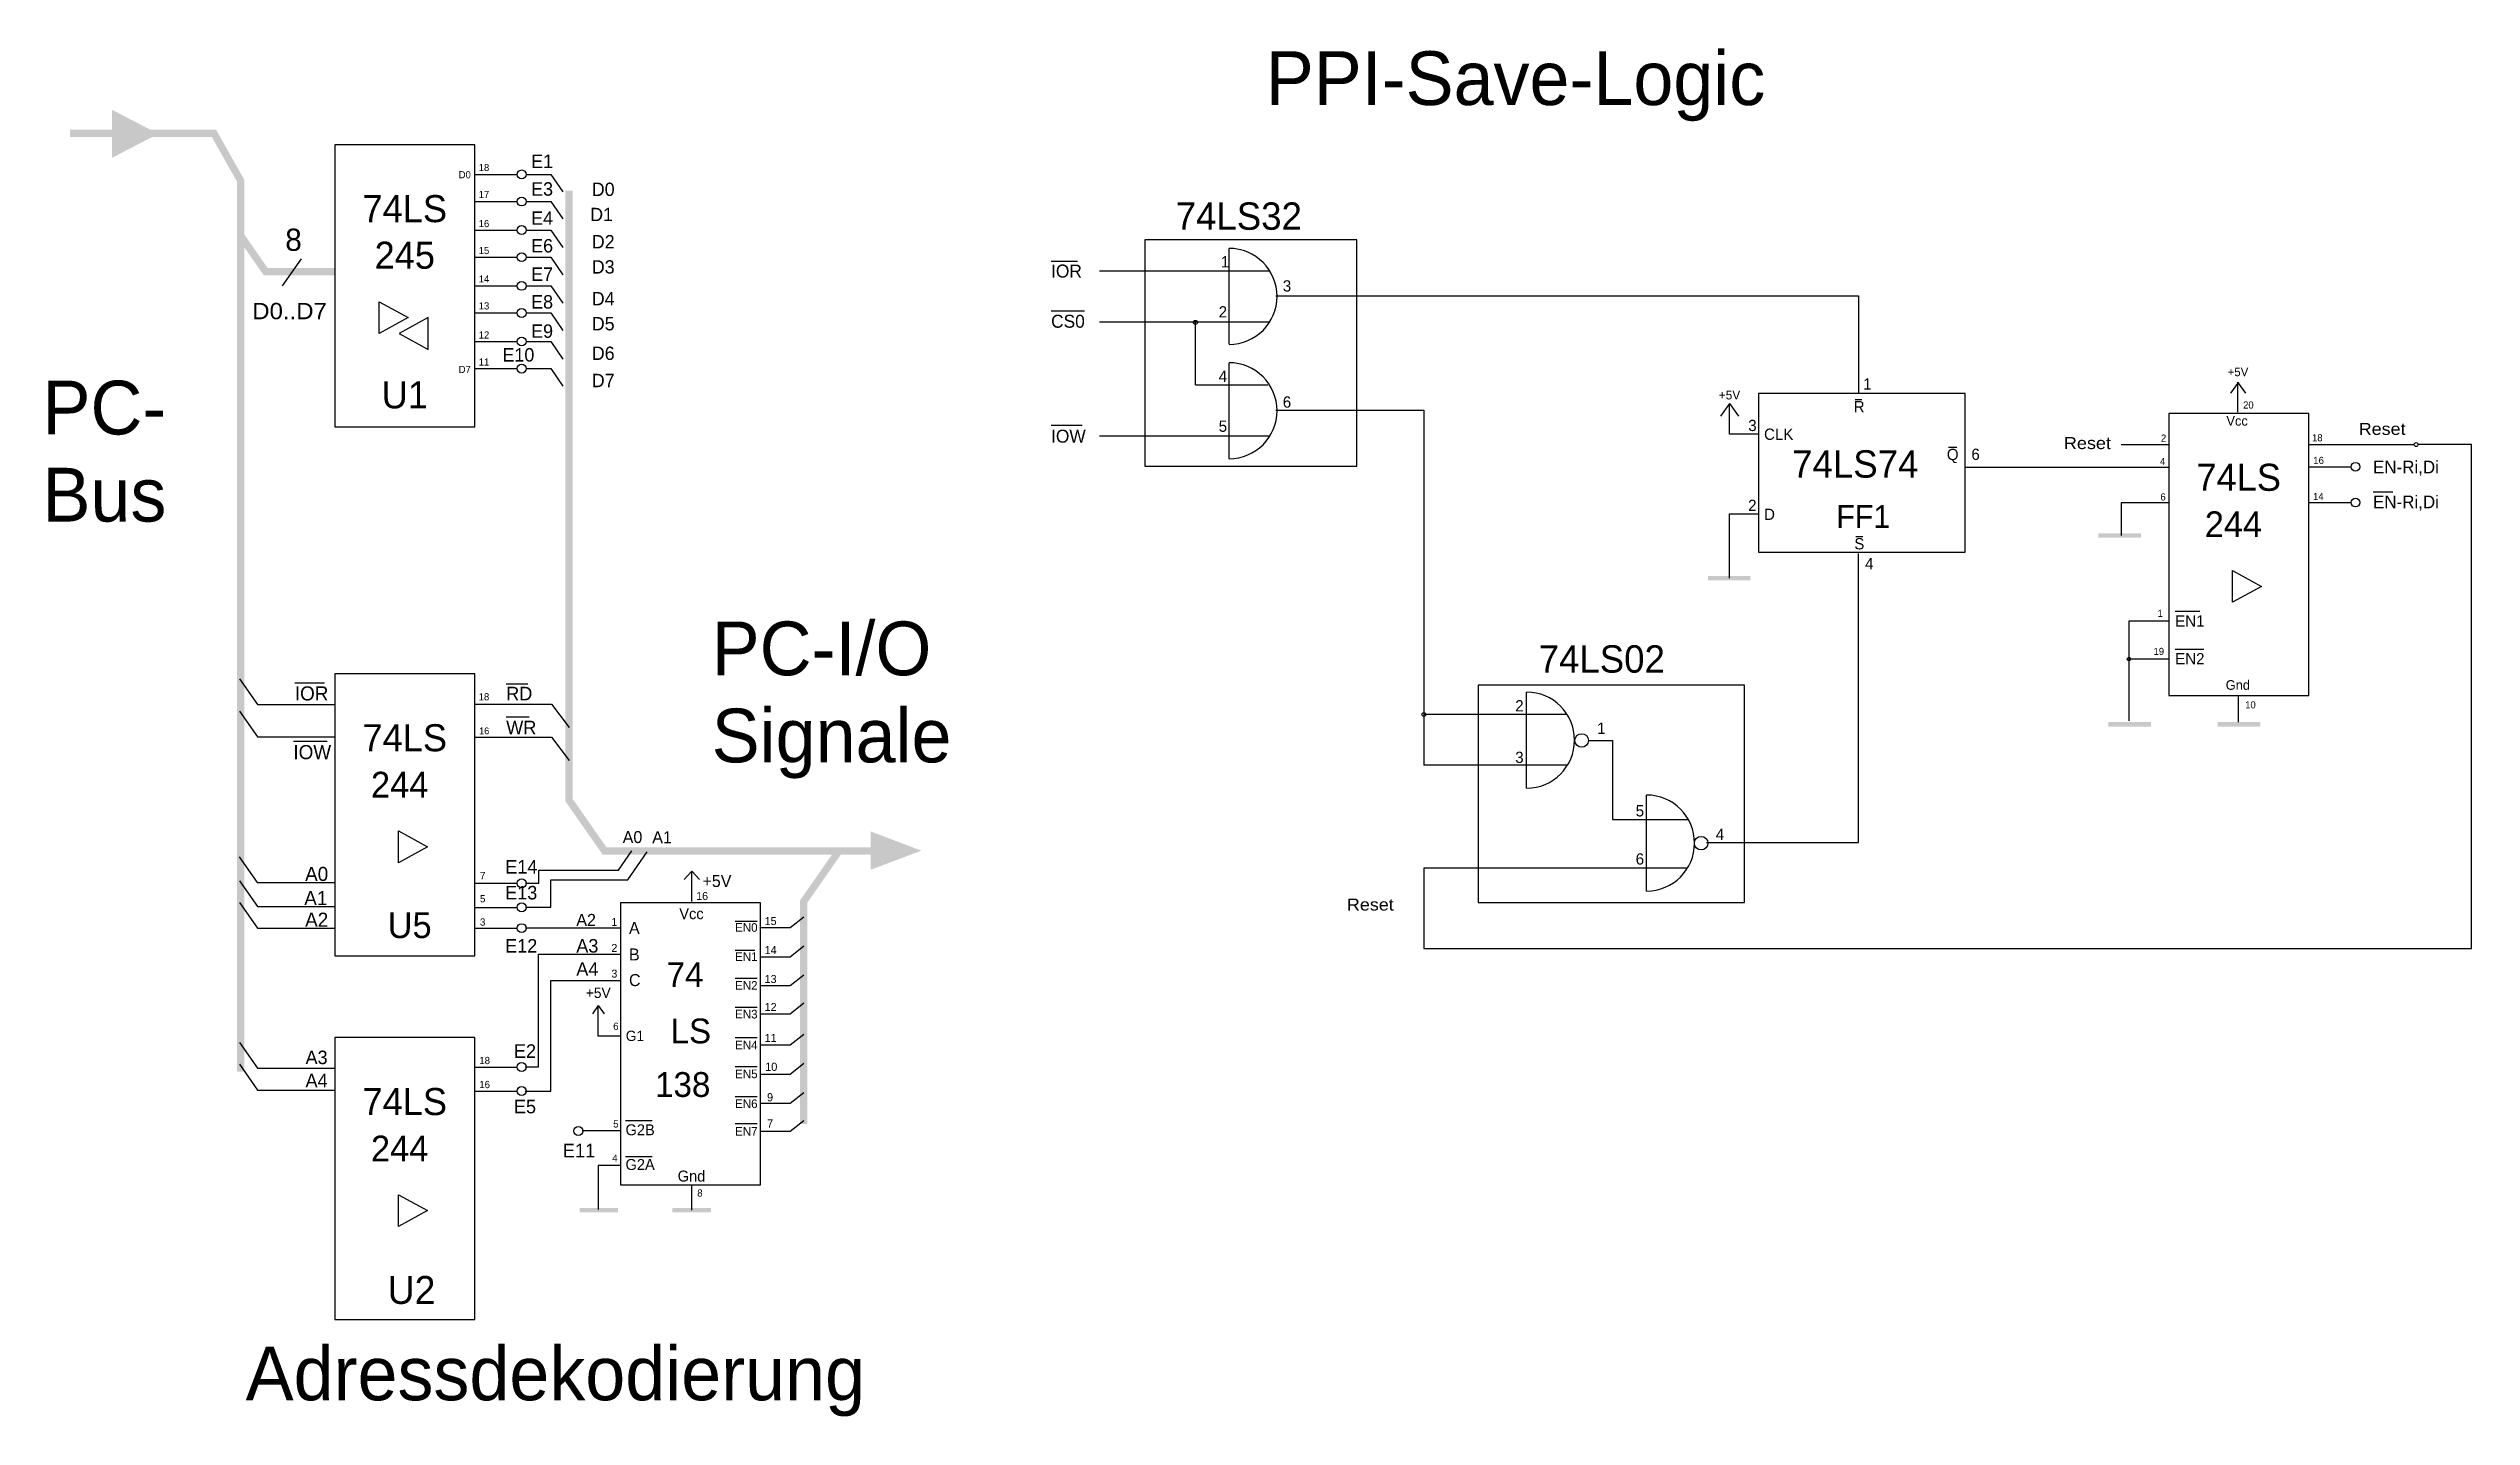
# Model space of a CAD drawing. Extents: x -10.2 to 6.4, y 1.4 to 10.8.
import ezdxf
from ezdxf.enums import TextEntityAlignment as Align

# ---------------------------------------------------------------- set-up
doc = ezdxf.new("R2010")
doc.units = 0
doc.layers.get('0').update_dxf_attribs({"linetype": 'CONTINUOUS'})

# ---------------------------------------------------------------- blocks, each defined once
blk = doc.blocks.new('RECTANG')
at = {"color": 0}
for p, q in [((1, 1), (0, 1)), ((0, 1), (0, 0)), ((1, 0), (1, 1)), ((0, 0), (1, 0))]:
    blk.add_line(p, q, dxfattribs=at)

msp = doc.modelspace()

# ---------------------------------------------------------------- linework, layer by layer
at = {"color": 0}
for p, q in [((-7.249, 9.92), (-6.96, 9.92)), ((-6.9, 9.92), (-6.732, 9.92)), ((-6.732, 9.92), (-6.649, 9.801)), ((-7.249, 9.735), (-6.96, 9.735)), ((-6.9, 9.735), (-6.732, 9.735)), ((-6.732, 9.735), (-6.649, 9.616)), ((-7.249, 9.54), (-6.96, 9.54)), ((-6.9, 9.54), (-6.732, 9.54)), ((-6.732, 9.54), (-6.649, 9.42)), ((-8.436, 9.344), (-8.566, 9.159)), ((-7.249, 9.355), (-6.96, 9.355)), ((-6.9, 9.355), (-6.732, 9.355)), ((-6.732, 9.355), (-6.649, 9.235)), ((-3.313, 9.327), (-3.132, 9.327)), ((-2.097, 8.76), (-2.097, 9.415)), ((-7.249, 9.159), (-6.96, 9.159)), ((-6.9, 9.159), (-6.732, 9.159)), ((-6.732, 9.159), (-6.649, 9.04)), ((-1.817, 9.26), (-2.983, 9.26)), ((-7.904, 8.833), (-7.904, 9.051)), ((-7.904, 9.051), (-7.706, 8.942)), ((-7.706, 8.942), (-7.904, 8.833)), ((-7.569, 8.942), (-7.767, 8.833)), ((-7.569, 8.724), (-7.569, 8.942)), ((-7.249, 8.974), (-6.96, 8.974)), ((-6.9, 8.974), (-6.732, 8.974)), ((-6.732, 8.974), (-6.649, 8.855)), ((-3.313, 8.988), (-3.086, 8.988)), ((-1.778, 9.092), (2.204, 9.092)), ((2.204, 9.092), (2.204, 8.427)), ((-7.767, 8.833), (-7.569, 8.724)), ((-7.249, 8.779), (-6.96, 8.779)), ((-6.9, 8.779), (-6.732, 8.779)), ((-6.732, 8.779), (-6.649, 8.659)), ((-1.817, 8.911), (-2.983, 8.911)), ((-2.326, 8.482), (-2.326, 8.911)), ((-2.097, 7.978), (-2.097, 8.634)), ((-7.249, 8.594), (-6.96, 8.594)), ((-6.9, 8.594), (-6.732, 8.594)), ((-6.732, 8.594), (-6.649, 8.474)), ((-2.326, 8.482), (-1.832, 8.482)), ((4.8, 8.502), (4.746, 8.425)), ((4.793, 8.502), (4.847, 8.425)), ((4.796, 8.297), (4.796, 8.502)), ((-1.778, 8.31), (-0.766, 8.31)), ((-0.766, 8.31), (-0.766, 5.885)), ((1.322, 8.356), (1.261, 8.269)), ((1.322, 8.147), (1.322, 8.356)), ((1.322, 8.356), (1.384, 8.269)), ((2.18, 8.383), (2.227, 8.383)), ((-3.313, 8.207), (-3.101, 8.207)), ((-1.817, 8.133), (-2.983, 8.133)), ((1.521, 8.147), (1.322, 8.147)), ((2.819, 8.057), (2.875, 8.057)), ((3.998, 8.075), (4.323, 8.075)), ((5.28, 8.075), (6, 8.075)), ((6.392, 8.075), (6.026, 8.075)), ((6.392, 4.633), (6.392, 8.075)), ((2.933, 7.92), (4.326, 7.92)), ((5.28, 7.923), (5.569, 7.923)), ((4.322, 7.677), (3.999, 7.677)), ((3.999, 7.677), (3.999, 7.453)), ((5.28, 7.679), (5.569, 7.679)), ((5.719, 7.753), (5.854, 7.753)), ((1.322, 7.162), (1.322, 7.601)), ((1.322, 7.601), (1.521, 7.601)), ((2.185, 7.446), (2.233, 7.446)), ((2.204, 5.357), (2.204, 7.332)), ((4.758, 7.215), (4.956, 7.106)), ((4.758, 6.998), (4.758, 7.215)), ((4.956, 7.106), (4.758, 6.998)), ((4.32, 6.869), (4.051, 6.869)), ((4.051, 6.869), (4.051, 6.187)), ((4.367, 6.936), (4.535, 6.936)), ((4.367, 6.677), (4.562, 6.677)), ((-8.859, 6.475), (-8.736, 6.3)), ((4.32, 6.61), (4.051, 6.61)), ((-8.736, 6.3), (-8.206, 6.3)), ((-8.481, 6.447), (-8.278, 6.447)), ((-7.249, 6.301), (-6.726, 6.301)), ((-7.036, 6.44), (-6.888, 6.44)), ((-6.726, 6.301), (-6.606, 6.143)), ((-0.065, 5.728), (-0.065, 6.384)), ((4.797, 6.364), (4.797, 6.179)), ((-8.859, 6.254), (-8.736, 6.078)), ((-7.036, 6.215), (-6.879, 6.215)), ((0.211, 6.231), (-0.766, 6.231)), ((-8.736, 6.078), (-8.206, 6.078)), ((-8.489, 6.049), (-8.259, 6.049)), ((-7.249, 6.077), (-6.726, 6.077)), ((-6.726, 6.077), (-6.606, 5.918)), ((0.359, 6.054), (0.523, 6.054)), ((0.523, 6.054), (0.523, 5.515)), ((0.211, 5.885), (-0.766, 5.885)), ((0.755, 5.025), (0.755, 5.681)), ((0.523, 5.515), (1.034, 5.515)), ((-7.771, 5.436), (-7.573, 5.327)), ((-7.771, 5.219), (-7.771, 5.436)), ((-7.573, 5.327), (-7.771, 5.219)), ((-6.268, 5.169), (-6.178, 5.299)), ((1.164, 5.357), (2.204, 5.357)), ((-8.861, 5.258), (-8.738, 5.083)), ((-6.813, 5.08), (-6.813, 5.169)), ((-6.813, 5.169), (-6.268, 5.169)), ((-6.206, 5.101), (-6.072, 5.292)), ((-5.768, 5.16), (-5.821, 5.104)), ((-5.768, 4.953), (-5.768, 5.16)), ((-5.768, 5.16), (-5.716, 5.104)), ((1.034, 5.181), (-0.767, 5.181)), ((-0.766, 5.181), (-0.766, 4.633)), ((-8.859, 5.096), (-8.736, 4.92)), ((-8.738, 5.083), (-8.208, 5.083)), ((-7.249, 5.078), (-6.96, 5.078)), ((-6.904, 5.08), (-6.813, 5.08)), ((-6.732, 4.916), (-6.732, 5.101)), ((-6.732, 5.101), (-6.206, 5.101)), ((-8.859, 4.947), (-8.736, 4.772)), ((-8.736, 4.92), (-8.206, 4.92)), ((-7.249, 4.914), (-6.96, 4.914)), ((-6.904, 4.916), (-6.732, 4.916)), ((-5.472, 4.82), (-5.322, 4.82)), ((-5.096, 4.776), (-5.003, 4.85)), ((-8.736, 4.772), (-8.206, 4.772)), ((-7.249, 4.772), (-6.96, 4.772)), ((-6.904, 4.773), (-6.254, 4.773)), ((-5.302, 4.776), (-5.096, 4.776)), ((-5.096, 4.577), (-5.003, 4.651)), ((-6.816, 3.825), (-6.816, 4.593)), ((-6.816, 4.593), (-6.256, 4.593)), ((-5.472, 4.622), (-5.338, 4.622)), ((-5.302, 4.577), (-5.096, 4.577)), ((-0.766, 4.633), (6.392, 4.633)), ((-6.73, 3.659), (-6.73, 4.415)), ((-6.73, 4.415), (-6.256, 4.415)), ((-5.472, 4.43), (-5.322, 4.43)), ((-5.302, 4.379), (-5.096, 4.379)), ((-5.096, 4.379), (-5.003, 4.452)), ((-6.407, 4.244), (-6.447, 4.186)), ((-6.407, 4.033), (-6.407, 4.244)), ((-6.407, 4.244), (-6.366, 4.186)), ((-5.472, 4.232), (-5.322, 4.232)), ((-5.302, 4.187), (-5.096, 4.187)), ((-5.096, 4.187), (-5.003, 4.261)), ((-8.859, 3.991), (-8.736, 3.815)), ((-6.255, 4.033), (-6.407, 4.033)), ((-5.472, 4.026), (-5.322, 4.026)), ((-5.302, 3.974), (-5.096, 3.974)), ((-5.096, 3.974), (-5.003, 4.048)), ((-8.859, 3.842), (-8.736, 3.666)), ((-8.736, 3.815), (-8.206, 3.815)), ((-7.249, 3.823), (-6.96, 3.823)), ((-6.906, 3.825), (-6.816, 3.825)), ((-5.472, 3.827), (-5.322, 3.827)), ((-5.096, 3.775), (-5.003, 3.849)), ((-8.736, 3.666), (-8.206, 3.666)), ((-7.249, 3.659), (-6.96, 3.659)), ((-6.906, 3.659), (-6.73, 3.659)), ((-5.302, 3.775), (-5.096, 3.775)), ((-5.096, 3.577), (-5.003, 3.65)), ((-5.472, 3.621), (-5.322, 3.621)), ((-5.302, 3.577), (-5.096, 3.577)), ((-6.255, 3.387), (-6.518, 3.387)), ((-6.221, 3.457), (-6.038, 3.457)), ((-5.472, 3.437), (-5.322, 3.437)), ((-5.302, 3.385), (-5.096, 3.385)), ((-5.096, 3.385), (-5.003, 3.459)), ((-6.255, 3.151), (-6.407, 3.151)), ((-6.407, 3.151), (-6.407, 2.851)), ((-6.221, 3.213), (-6.038, 3.213)), ((-5.768, 2.845), (-5.768, 3.014)), ((-7.771, 2.734), (-7.771, 2.951)), ((-7.771, 2.951), (-7.573, 2.843)), ((-7.573, 2.843), (-7.771, 2.734))]:
    msp.add_line(p, q, dxfattribs=at)
for centre, radius in [((-6.93, 9.92), 0.0304), ((-6.93, 9.735), 0.0304), ((-6.93, 9.54), 0.0304), ((-6.93, 9.355), 0.0304), ((-6.93, 9.159), 0.0304), ((-6.93, 8.974), 0.0304), ((-6.93, 8.779), 0.0304), ((-2.327, 8.91), 0.0134), ((-6.93, 8.594), 0.0304), ((5.599, 7.923), 0.0304), ((6.013, 8.075), 0.0134), ((5.599, 7.679), 0.0304), ((4.051, 6.61), 0.0117), ((-0.766, 6.231), 0.0134), ((0.312, 6.054), 0.0462), ((1.128, 5.352), 0.0462), ((-6.93, 5.078), 0.0304), ((-6.93, 4.914), 0.0304), ((-6.93, 4.772), 0.0304), ((-6.93, 3.823), 0.0304), ((-6.93, 3.659), 0.0304), ((-6.543, 3.386), 0.0304)]:
    msp.add_circle(centre, radius, dxfattribs=at)
for centre in [(-2.097, 9.087), (-2.097, 8.306), (-0.065, 6.056), (0.755, 5.353)]:
    msp.add_arc(centre, 0.328, 270, 90, dxfattribs=at)
for points in [[(-9.73, 10.21), (-9.73, 10.362), (-9.437, 10.21)], [(-9.73, 10.185), (-9.73, 10.033), (-9.437, 10.185)], [(-4.547, 5.301), (-4.547, 5.433), (-4.199, 5.301)], [(-4.547, 5.301), (-4.547, 5.17), (-4.199, 5.301)]]:
    msp.add_solid(points, dxfattribs=at)
for points in [[(-9.047, 10.175), (-9.018, 10.225), (-10.016, 10.175), (-10.016, 10.225)], [(-8.868, 9.858), (-8.825, 9.883), (-9.047, 10.175), (-9.018, 10.225)], [(-8.826, 9.884), (-8.876, 9.884), (-8.826, 3.791), (-8.876, 3.791)], [(-6.583, 9.81), (-6.633, 9.81), (-6.583, 5.656), (-6.633, 5.64)], [(-8.693, 9.232), (-8.667, 9.282), (-8.867, 9.482), (-8.826, 9.511)], [(-8.208, 9.232), (-8.208, 9.282), (-8.693, 9.232), (-8.667, 9.282)], [(3.842, 7.468), (3.842, 7.438), (4.133, 7.468), (4.133, 7.438)], [(1.465, 7.177), (1.465, 7.147), (1.174, 7.177), (1.174, 7.147)], [(3.91, 6.179), (3.91, 6.149), (4.201, 6.179), (4.201, 6.149)], [(4.657, 6.179), (4.657, 6.149), (4.948, 6.179), (4.948, 6.149)], [(-6.583, 5.656), (-6.633, 5.64), (-6.351, 5.324), (-6.377, 5.274)], [(-6.351, 5.324), (-6.377, 5.274), (-4.546, 5.324), (-4.52, 5.274)], [(-4.747, 5.278), (-4.788, 5.306), (-4.979, 4.945), (-5.029, 4.961)], [(-4.979, 4.945), (-5.029, 4.961), (-4.979, 3.435), (-5.029, 3.435)], [(-6.535, 2.86), (-6.535, 2.83), (-6.272, 2.86), (-6.272, 2.83)], [(-5.9, 2.86), (-5.9, 2.83), (-5.637, 2.86), (-5.637, 2.83)]]:
    msp.add_trace(points, dxfattribs=at)

# ---------------------------------------------------------------- block references
for p, xscale, yscale, zscale in [((-8.206, 8.197), 0.956627966879279, 1.92625376074117, 0.956627966879279), ((-2.673, 7.927), 1.448877860435386, 1.547305839030045, 1.448877860435386), ((1.521, 7.34), 1.411056346570379, 1.083812706621196, 1.411056346570379), ((4.323, 6.362), 0.956627966879279, 1.92625376074117, 0.956627966879279), ((-8.206, 4.583), 0.956627966879279, 1.92625376074117, 0.956627966879279), ((-0.396, 4.946), 1.82016877454902, 1.486295025795483, 1.82016877454902), ((-6.256, 3.018), 0.956627966879279, 1.92625376074117, 0.956627966879279), ((-8.206, 2.098), 0.956627966879279, 1.92625376074117, 0.956627966879279)]:
    msp.add_blockref('RECTANG', p, dxfattribs=dict(at, xscale=xscale, yscale=yscale, zscale=zscale))

# ---------------------------------------------------------------- texts
for s, height, p in [('PPI-Save-Logic', 0.36726, (-1.846, 10.394)), ('18', 0.0486, (-7.224, 9.943)), ('E1', 0.0918, (-6.866, 9.964)), ('17', 0.0486, (-7.224, 9.759)), ('E3', 0.0918, (-6.866, 9.775)), ('D0', 0.0911, (-6.451, 9.773)), ('16', 0.0486, (-7.224, 9.56)), ('E4', 0.0918, (-6.866, 9.576)), ('D1', 0.0911, (-6.462, 9.601)), ('74LS32', 0.1871, (-2.462, 9.542)), ('E6', 0.0918, (-6.866, 9.387)), ('D2', 0.0911, (-6.451, 9.415)), ('15', 0.0486, (-7.224, 9.376)), ('E7', 0.0918, (-6.866, 9.193)), ('D3', 0.0911, (-6.451, 9.243)), ('IOR', 0.0884, (-3.313, 9.216)), ('1', 0.077, (-2.153, 9.285)), ('14', 0.0486, (-7.224, 9.182)), ('D4', 0.0911, (-6.451, 9.026)), ('3', 0.077, (-1.73, 9.12)), ('13', 0.0486, (-7.224, 8.998)), ('E8', 0.0918, (-6.866, 9.004)), ('D5', 0.0911, (-6.451, 8.855)), ('CS0', 0.0884, (-3.313, 8.873)), ('2', 0.077, (-2.168, 8.943)), ('12', 0.0486, (-7.224, 8.799)), ('E9', 0.0918, (-6.866, 8.804)), ('11', 0.0486, (-7.224, 8.615)), ('E10', 0.0918, (-7.062, 8.642)), ('D6', 0.0911, (-6.451, 8.653)), ('PC-', 0.3673, (-10.204, 8.144)), ('D7', 0.0911, (-6.451, 8.467)), ('4', 0.077, (-2.168, 8.503)), ('1', 0.077, (2.235, 8.45)), ('6', 0.077, (-1.73, 8.327)), ('20', 0.0485, (4.831, 8.321)), ('IOW', 0.0884, (-3.313, 8.088)), ('5', 0.077, (-2.168, 8.162)), ('3', 0.077, (1.45, 8.167)), ('CLK', 0.077, (1.558, 8.107)), ('2', 0.0485, (4.27, 8.095)), ('18', 0.0485, (5.302, 8.097)), ('74LS74', 0.1871, (1.75, 7.849)), ('6', 0.077, (2.975, 7.97)), ('4', 0.0485, (4.263, 7.935)), ('16', 0.0494, (5.31, 7.942)), ('EN-Ri,Di', 0.0865, (5.719, 7.878)), ('Bus', 0.3673, (-10.204, 7.549)), ('D', 0.077, (1.558, 7.56)), ('6', 0.0485, (4.266, 7.693)), ('244', 0.1758, (4.569, 7.443)), ('14', 0.0485, (5.309, 7.696)), ('EN-Ri,Di', 0.0865, (5.719, 7.64)), ('4', 0.077, (2.248, 7.223)), ('PC-I/O', 0.3673, (-5.632, 6.499)), ('1', 0.0485, (4.246, 6.898)), ('EN1', 0.0769, (4.367, 6.831)), ('74LS02', 0.1871, (0.018, 6.517)), ('19', 0.0485, (4.219, 6.638)), ('EN2', 0.0769, (4.367, 6.574)), ('IOR', 0.0964, (-8.48, 6.327)), ('18', 0.0486, (-7.224, 6.328)), ('RD', 0.0925, (-7.036, 6.328)), ('2', 0.077, (-0.142, 6.252)), ('10', 0.0485, (4.845, 6.273)), ('16', 0.0465, (-7.221, 6.096)), ('WR', 0.0925, (-7.036, 6.096)), ('Signale', 0.3673, (-5.632, 5.904)), ('1', 0.077, (0.417, 6.098)), ('IOW', 0.0964, (-8.49, 5.926)), ('3', 0.077, (-0.142, 5.9)), ('244', 0.1758, (-7.96, 5.664)), ('5', 0.077, (0.681, 5.535)), ('A0', 0.0819, (-6.24, 5.353)), ('A1', 0.0819, (-6.038, 5.352)), ('4', 0.077, (1.228, 5.374)), ('7', 0.0494, (-7.215, 5.106)), ('E14', 0.0922, (-7.042, 5.145)), ('+5V', 0.0819, (-5.695, 5.053)), ('6', 0.077, (0.681, 5.206)), ('5', 0.0494, (-7.215, 4.948)), ('E13', 0.0922, (-7.043, 4.968)), ('16', 0.0546, (-5.738, 4.964)), ('U5', 0.1758, (-7.846, 4.704)), ('3', 0.0494, (-7.215, 4.789)), ('A2', 0.0819, (-6.557, 4.787)), ('A', 0.0819, (-6.197, 4.732)), ('EN0', 0.0589, (-5.472, 4.747)), ('15', 0.0546, (-5.27, 4.793)), ('E12', 0.0922, (-7.043, 4.605)), ('A3', 0.0922, (-6.557, 4.605)), ('14', 0.0546, (-5.27, 4.595)), ('A4', 0.0922, (-6.557, 4.447)), ('B', 0.0819, (-6.197, 4.551)), ('74', 0.1694, (-5.94, 4.37)), ('EN1', 0.0589, (-5.472, 4.548)), ('C', 0.0819, (-6.197, 4.376)), ('EN2', 0.0589, (-5.472, 4.351)), ('13', 0.0546, (-5.27, 4.397)), ('LS', 0.1694, (-5.913, 3.985)), ('EN3', 0.0589, (-5.472, 4.155)), ('12', 0.0546, (-5.27, 4.206)), ('E2', 0.0922, (-6.983, 3.886)), ('6', 0.0494, (-6.305, 4.077)), ('G1', 0.0703, (-6.219, 4.001)), ('EN4', 0.0589, (-5.472, 3.944)), ('11', 0.0546, (-5.27, 3.995)), ('A3', 0.0922, (-8.407, 3.843)), ('18', 0.0494, (-7.22, 3.843)), ('10', 0.056, (-5.267, 3.797)), ('A4', 0.0922, (-8.407, 3.685)), ('16', 0.0494, (-7.22, 3.679)), ('138', 0.1694, (-6.019, 3.619)), ('EN5', 0.0589, (-5.472, 3.747)), ('9', 0.056, (-5.254, 3.589)), ('E5', 0.0922, (-6.983, 3.507)), ('EN6', 0.0589, (-5.472, 3.543)), ('244', 0.1758, (-7.96, 3.179)), ('5', 0.0494, (-6.305, 3.41)), ('G2B', 0.0747, (-6.221, 3.357)), ('EN7', 0.0589, (-5.472, 3.354)), ('7', 0.056, (-5.254, 3.409)), ('E11', 0.0936, (-6.65, 3.206)), ('4', 0.0494, (-6.312, 3.176)), ('G2A', 0.0747, (-6.221, 3.12)), ('8', 0.0494, (-5.731, 2.938)), ('U2', 0.1909, (-7.846, 2.205)), ('Adressdekodierung', 0.36726, (-8.816, 1.547))]:
    msp.add_text(s, height=height, dxfattribs=at).set_placement(p)
for s, height, p in [('D0', 0.0486, (-7.319, 9.894)), ('74LS', 0.1848, (-7.729, 9.594)), ('8', 0.152, (-8.489, 9.398)), ('245', 0.1848, (-7.729, 9.276)), ('D7', 0.0486, (-7.319, 8.564)), ('U1', 0.1848, (-7.729, 8.322)), ('+5V', 0.0607, (1.322, 8.383)), ('+5V', 0.0583, (4.796, 8.542)), ('R', 0.077, (2.208, 8.295)), ('Vcc', 0.0655, (4.79, 8.204)), ('Q', 0.077, (2.847, 7.969)), ('74LS', 0.1848, (4.801, 7.759)), ('2', 0.077, (1.478, 7.621)), ('FF1', 0.1551, (2.236, 7.506)), ('S', 0.077, (2.209, 7.359)), ('Gnd', 0.0655, (4.795, 6.4)), ('74LS', 0.1848, (-7.729, 5.98)), ('A0', 0.0964, (-8.331, 5.094)), ('A1', 0.0964, (-8.337, 4.929)), ('A2', 0.0964, (-8.331, 4.781)), ('1', 0.0546, (-6.297, 4.787)), ('Vcc', 0.0747, (-5.77, 4.833)), ('2', 0.0546, (-6.297, 4.609)), ('3', 0.0546, (-6.297, 4.434)), ('+5V', 0.0703, (-6.407, 4.295)), ('74LS', 0.1848, (-7.729, 3.495)), ('Gnd', 0.0747, (-5.77, 3.041))]:
    msp.add_text(s, height=height, dxfattribs=at).set_placement(p, align=Align.CENTER)
for s, height, p, p2 in [('D0..D7', 0.1115, (-8.771, 8.931), (-8.261, 8.931)), ('Reset', 0.0821, (3.607, 8.044), (3.928, 8.044)), ('Reset', 0.0821, (5.621, 8.141), (5.941, 8.141)), ('Reset', 0.0821, (-1.292, 4.892), (-0.972, 4.892))]:
    msp.add_text(s, height=height, dxfattribs=at).set_placement(p, p2, align=Align.ALIGNED)

doc.saveas('drawing.dxf')
